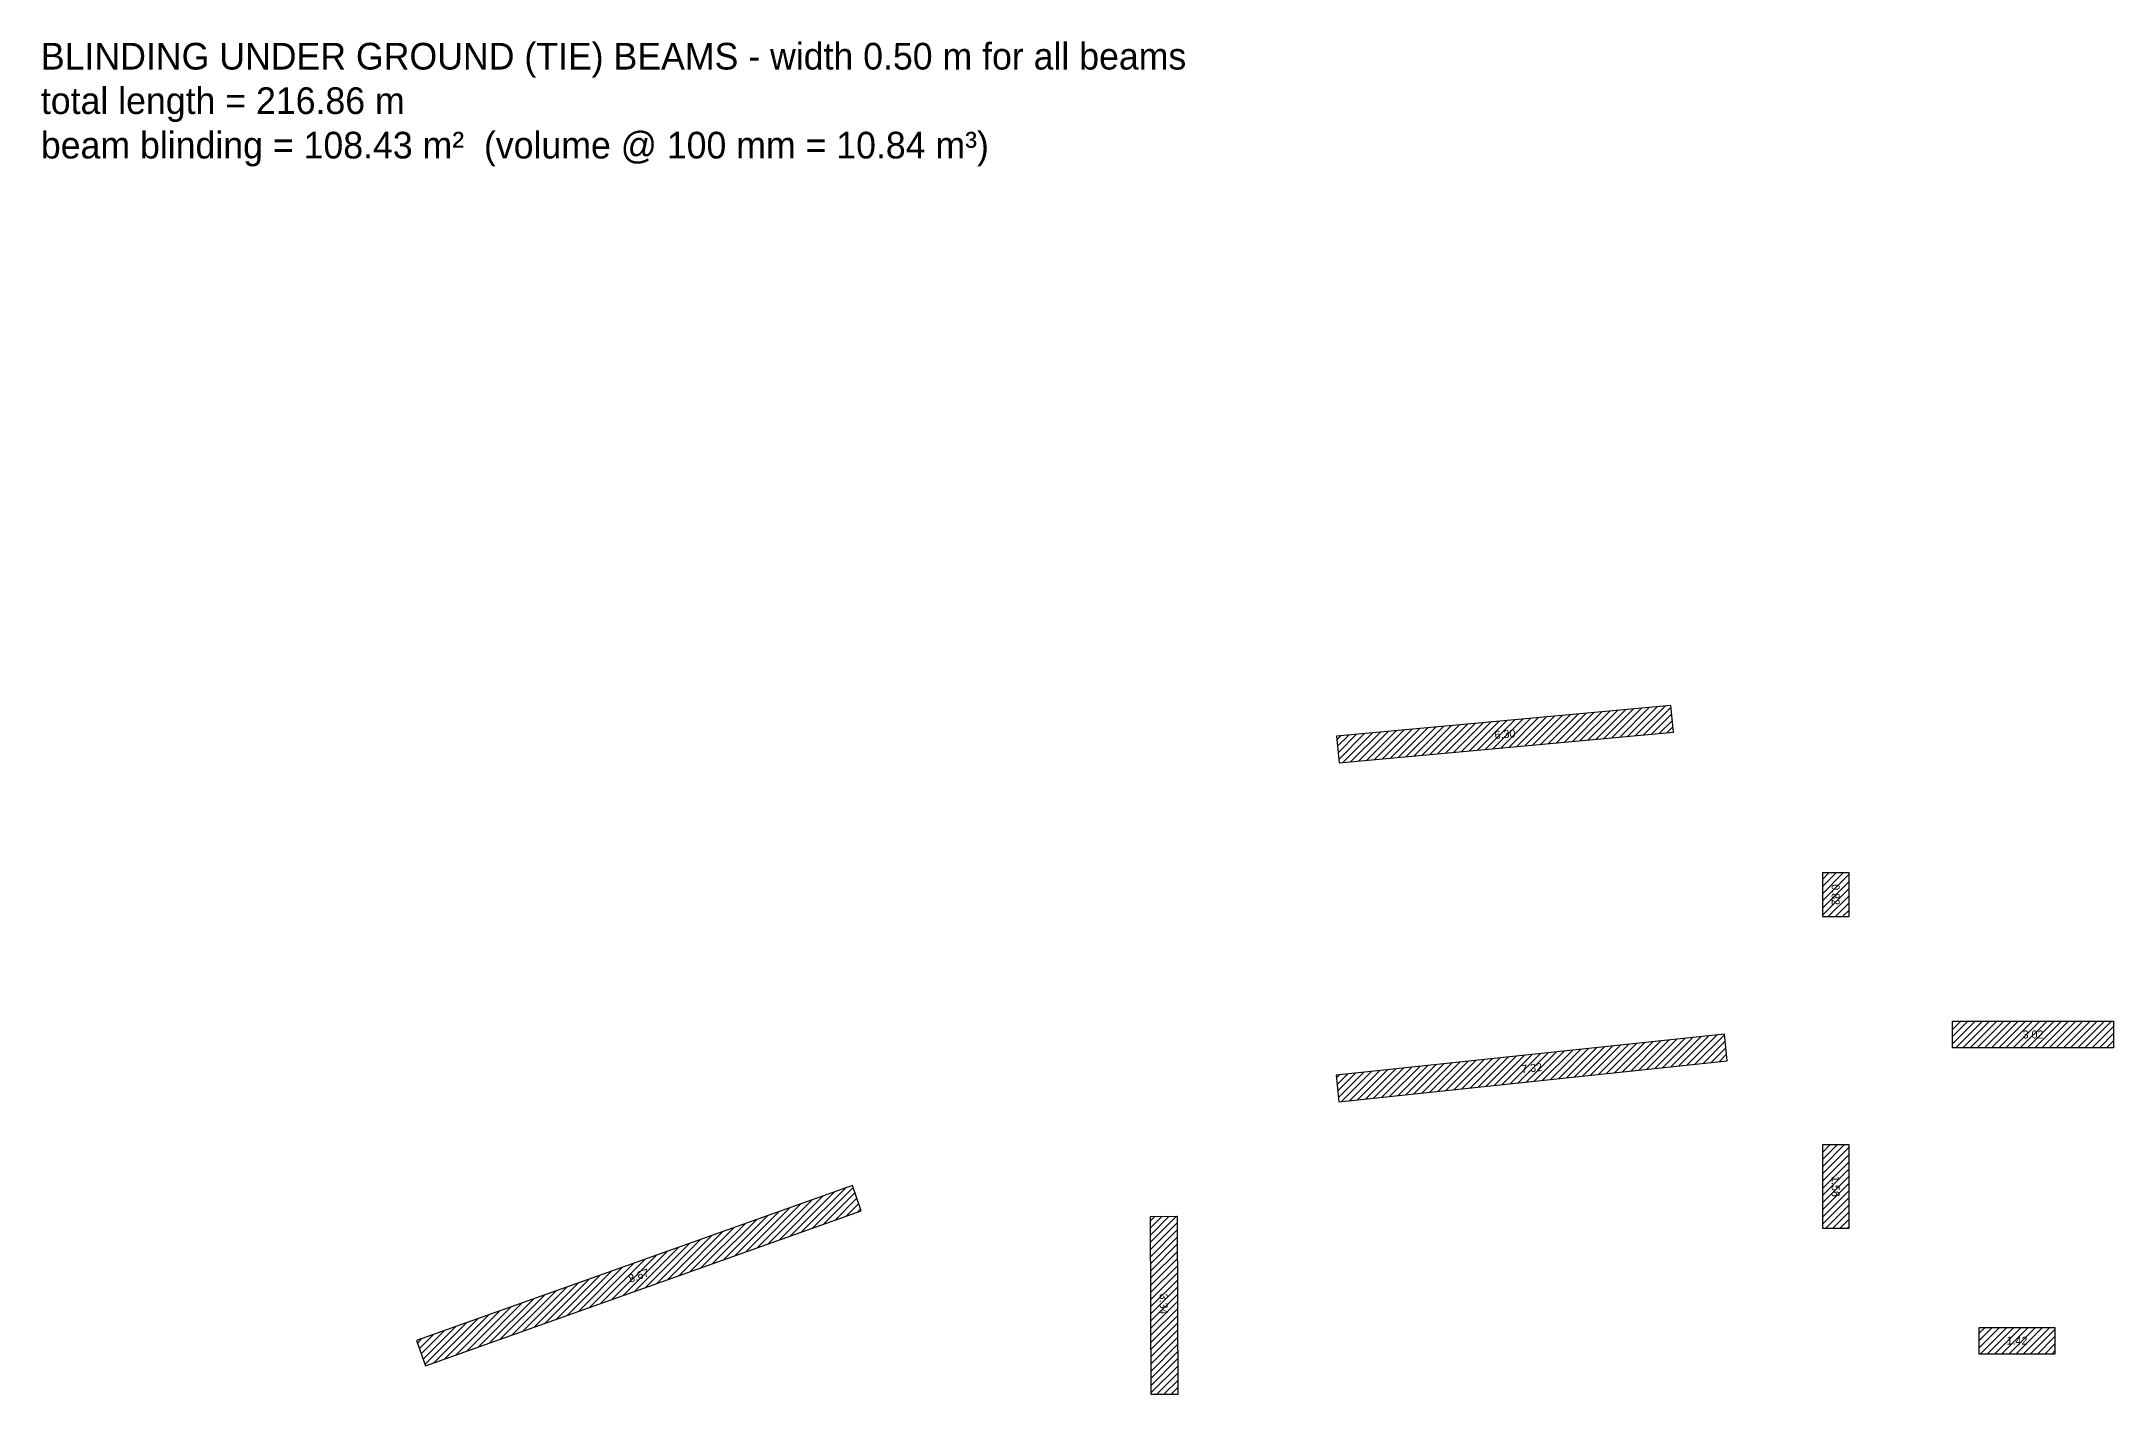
# Model space of a CAD drawing. Header units: metres. Extents: x -50 to 24.8, y 0.6 to 68.3.
# Drawn here: x -49.99 to -11.14, y 42.98 to 68.34 of the extents above; entities that cross this region are included whole.
import ezdxf
from ezdxf.enums import TextEntityAlignment as Align

# ---------------------------------------------------------------- set-up
doc = ezdxf.new("R2010")
doc.units = ezdxf.units.M
for name, color, linetype in [('BLINDING-GROUND-BEAMS', 30, 'Continuous'), ('BLINDING-GROUND-BEAMS-HATCH', 30, 'Continuous'), ('BLINDING-LABEL', 7, 'Continuous')]:
    doc.layers.add(name, color=color, linetype=linetype)

msp = doc.modelspace()

# ---------------------------------------------------------------- hatches: boundary and pattern name
at = {"layer": 'BLINDING-GROUND-BEAMS-HATCH'}
h = msp.add_hatch(dxfattribs=at)
h.set_pattern_fill('ANSI31', scale=0.03)
h.paths.add_polyline_path([(-19.438, 55.896), (-25.708, 55.322), (-25.662, 54.824), (-19.392, 55.398)])
h = msp.add_hatch(dxfattribs=at)
h.set_pattern_fill('ANSI31', scale=0.03)
h.paths.add_polyline_path([(-16.6, 52.76), (-16.6, 51.94), (-16.1, 51.94), (-16.1, 52.76)])
h = msp.add_hatch(dxfattribs=at)
h.set_pattern_fill('ANSI31', scale=0.03)
h.paths.add_polyline_path([(-18.437, 49.734), (-25.715, 48.964), (-25.663, 48.466), (-18.385, 49.236)])
h = msp.add_hatch(dxfattribs=at)
h.set_pattern_fill('ANSI31', scale=0.03)
h.paths.add_polyline_path([(-14.16, 49.98), (-11.14, 49.98), (-11.14, 49.48), (-14.16, 49.48)])
h = msp.add_hatch(dxfattribs=at)
h.set_pattern_fill('ANSI31', scale=0.03)
h.paths.add_polyline_path([(-16.6, 47.66), (-16.6, 46.1), (-16.1, 46.1), (-16.1, 47.66)])
h = msp.add_hatch(dxfattribs=at)
h.set_pattern_fill('ANSI31', scale=0.03)
h.paths.add_polyline_path([(-34.786, 46.897), (-42.957, 43.992), (-42.789, 43.521), (-34.619, 46.426)])
h = msp.add_hatch(dxfattribs=at)
h.set_pattern_fill('ANSI31', scale=0.03)
h.paths.add_polyline_path([(-28.695, 46.322), (-28.685, 42.982), (-29.185, 42.98), (-29.195, 46.32)])
h = msp.add_hatch(dxfattribs=at)
h.set_pattern_fill('ANSI31', scale=0.03)
h.paths.add_polyline_path([(-13.66, 44.24), (-12.24, 44.24), (-12.24, 43.74), (-13.66, 43.74)])

# ---------------------------------------------------------------- linework, layer by layer
at = {"layer": 'BLINDING-GROUND-BEAMS'}
for points in [[(-19.438, 55.896), (-25.708, 55.322), (-25.662, 54.824), (-19.392, 55.398)], [(-16.6, 52.76), (-16.6, 51.94), (-16.1, 51.94), (-16.1, 52.76)], [(-18.437, 49.734), (-25.715, 48.964), (-25.663, 48.466), (-18.385, 49.236)], [(-14.16, 49.98), (-11.14, 49.98), (-11.14, 49.48), (-14.16, 49.48)], [(-16.6, 47.66), (-16.6, 46.1), (-16.1, 46.1), (-16.1, 47.66)], [(-34.786, 46.897), (-42.957, 43.992), (-42.789, 43.521), (-34.619, 46.426)], [(-28.695, 46.322), (-28.685, 42.982), (-29.185, 42.98), (-29.195, 46.32)], [(-13.66, 44.24), (-12.24, 44.24), (-12.24, 43.74), (-13.66, 43.74)]]:
    msp.add_lwpolyline(points, close=True, dxfattribs=at)

# ---------------------------------------------------------------- texts
at = {"layer": 'BLINDING-LABEL'}
for s, rotation, p in [('6.30', 5.2273, (-22.55, 55.36)), ('0.82', -90, (-16.35, 52.35)), ('7.32', 6.0403, (-22.05, 49.1)), ('1.56', -90, (-16.35, 46.88)), ('8.67', 19.5709, (-38.792, 45.209)), ('3.34', -89.8283, (-28.948, 44.677))]:
    msp.add_text(s, height=0.15, rotation=rotation, dxfattribs=at).set_placement(p, align=Align.MIDDLE_CENTER)
for s, p in [('3.02', (-12.65, 49.73)), ('1.42', (-12.95, 43.99))]:
    msp.add_text(s, height=0.15, dxfattribs=at).set_placement(p, align=Align.MIDDLE_CENTER)
at = {"layer": 'BLINDING-LABEL', "insert": (-50, 66), "char_height": 0.5, "attachment_point": 7}
msp.add_mtext('BLINDING UNDER GROUND (TIE) BEAMS - width 0.50 m for all beams\\Ptotal length = 216.86 m\\Pbeam blinding = 108.43 m²  (volume @ 100 mm = 10.84 m³)', dxfattribs=at)

doc.saveas('drawing.dxf')
